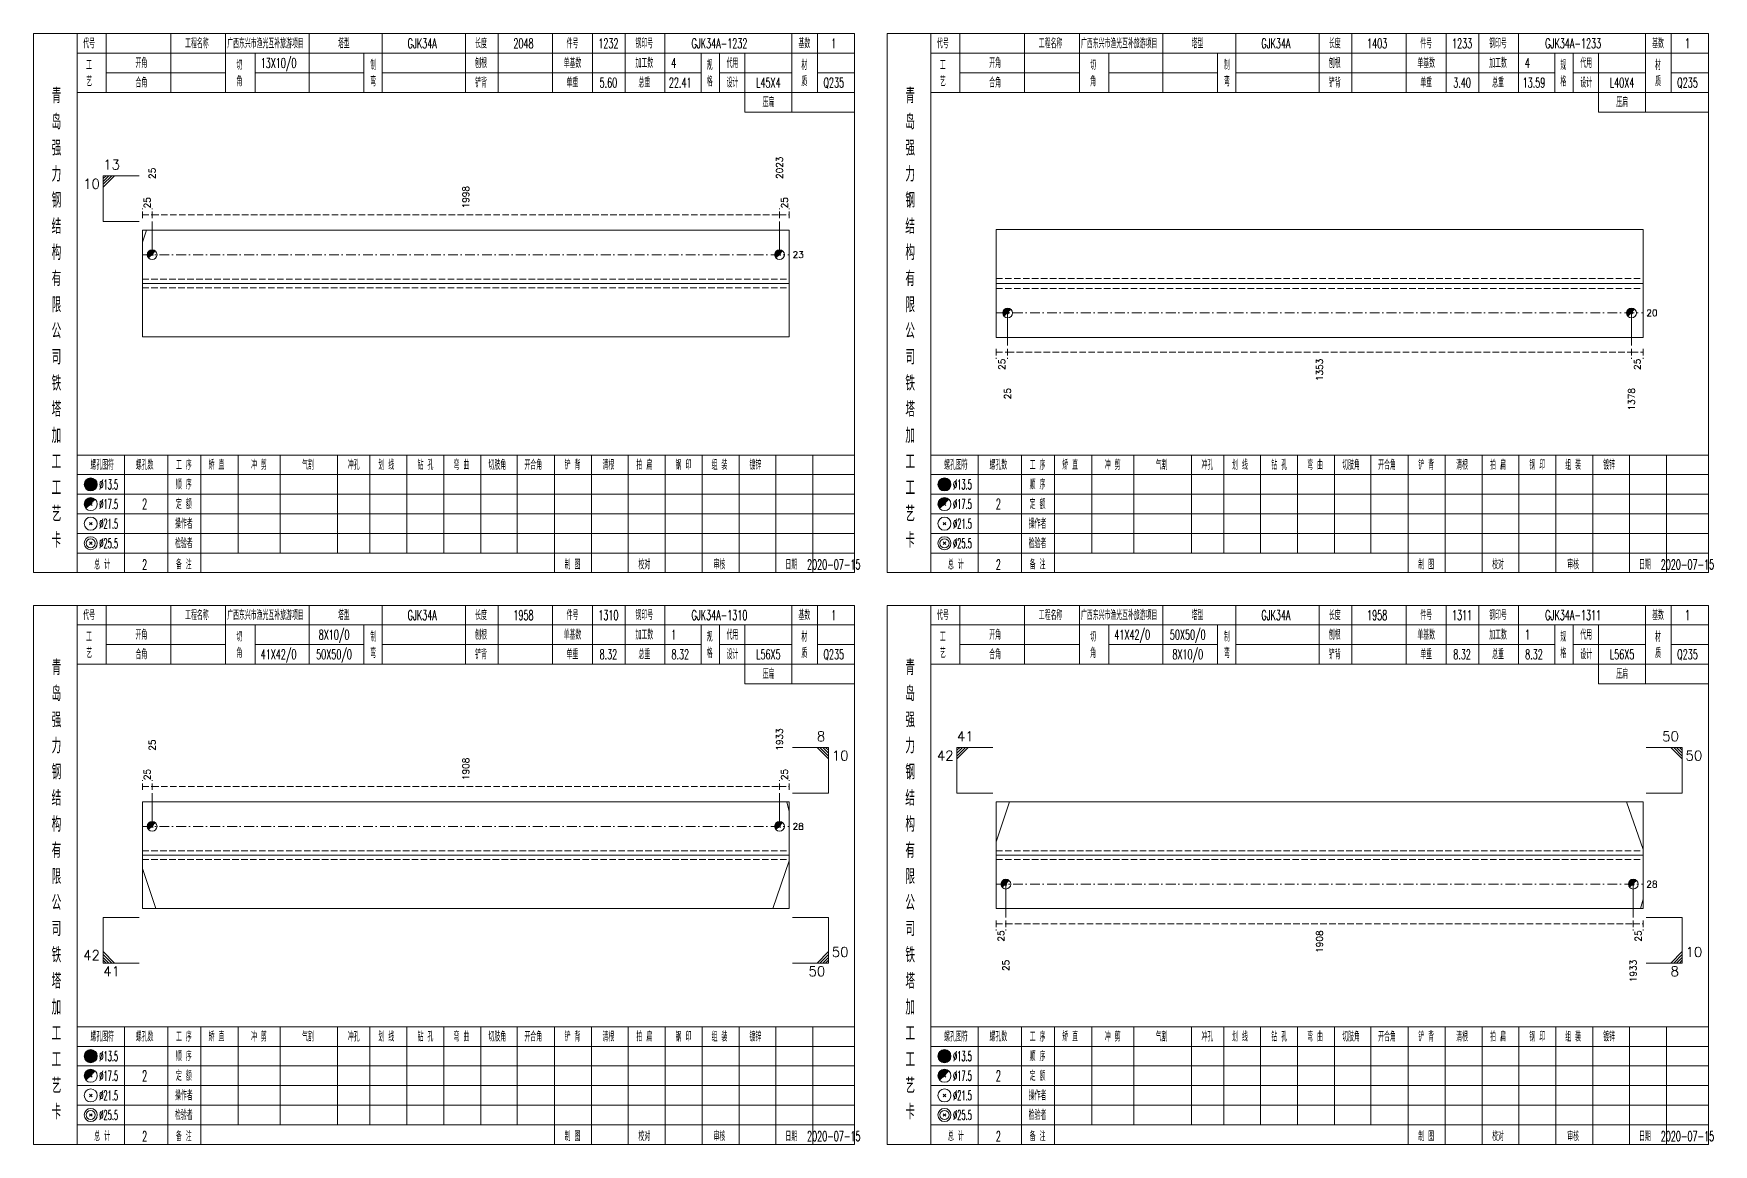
# Model space of a CAD drawing. Extents: x 0 to 2606, y -377 to 6479.
# Drawn here: x 784 to 1299, y 700 to 1040 of the extents above; entities that cross this region are included whole.
import ezdxf
from ezdxf.enums import TextEntityAlignment as Align

# ---------------------------------------------------------------- set-up
doc = ezdxf.new("R2010")
doc.units = 0
doc.header["$MEASUREMENT"] = 0
doc.linetypes.add('一点画线', pattern=[5.2, 3, -1, 0.2, -1])
doc.linetypes.add('虚线', pattern=[2.75, 2, -0.75])
doc.layers.get('0').update_dxf_attribs({"linetype": 'CONTINUOUS', "lineweight": 25})
doc.layers.add('1', color=7, linetype='CONTINUOUS', lineweight=25)
doc.layers.add('4', color=7, linetype='CONTINUOUS', lineweight=25)
doc.styles.get("Standard").update_dxf_attribs({"font": 'simplex.shx', "width": 0.7, "height": 3, "bigfont": 'gbhzfs.shx'})

msp = doc.modelspace()

# ---------------------------------------------------------------- linework, layer by layer
at = {"color": 7, "linetype": 'Continuous', "lineweight": 13}
for p, q in [((805.5, 996.5), (816.5, 996.5)), ((805.5, 982.5), (805.5, 996.5)), ((806.38, 996.5), (805.5, 995.62)), ((807.25, 996.5), (805.5, 994.75)), ((808.12, 996.5), (805.5, 993.88)), ((809, 996.5), (805.5, 993)), ((805.5, 982.5), (816.5, 982.5)), ((820.5, 972.33), (820.5, 982.5)), ((1012.6, 972.33), (1012.6, 982.5)), ((817.5, 976.2), (818.76, 979.83)), ((1082.43, 954.5), (1082.43, 944.5)), ((1273.47, 954.5), (1273.47, 944.5)), ((1027.6, 821.5), (1016.6, 821.5)), ((1024.1, 821.5), (1027.6, 818)), ((1024.97, 821.5), (1027.6, 818.88)), ((1025.85, 821.5), (1027.6, 819.75)), ((1026.72, 821.5), (1027.6, 820.62)), ((1027.6, 807.5), (1027.6, 821.5)), ((1066.9, 821.5), (1077.9, 821.5)), ((1066.9, 807.5), (1066.9, 821.5)), ((1067.78, 821.5), (1066.9, 820.62)), ((1068.65, 821.5), (1066.9, 819.75)), ((1069.53, 821.5), (1066.9, 818.88)), ((1070.4, 821.5), (1066.9, 818)), ((1289, 821.5), (1278, 821.5)), ((1285.5, 821.5), (1289, 818)), ((1286.38, 821.5), (1289, 818.88)), ((1287.25, 821.5), (1289, 819.75)), ((1288.12, 821.5), (1289, 820.62)), ((1289, 807.5), (1289, 821.5)), ((820.5, 797.34), (820.5, 807.5)), ((1012.6, 797.34), (1012.6, 807.5)), ((1015.6, 801.92), (1014.79, 804.84)), ((1027.6, 807.5), (1016.6, 807.5)), ((1066.9, 807.5), (1077.9, 807.5)), ((1078.9, 792.58), (1083.05, 804.84)), ((1277, 790.25), (1271.94, 804.84)), ((1289, 807.5), (1278, 807.5)), ((817.5, 784.42), (821.65, 772.16)), ((1015.6, 786.75), (1010.54, 772.16)), ((1081.9, 779.66), (1081.9, 769.5)), ((1274, 779.66), (1274, 769.5)), ((1277, 775.08), (1276.19, 772.16)), ((805.5, 769.5), (816.5, 769.5)), ((805.5, 769.5), (805.5, 755.5)), ((1027.6, 769.5), (1016.6, 769.5)), ((1027.6, 769.5), (1027.6, 755.5)), ((1289, 769.5), (1278, 769.5)), ((1289, 769.5), (1289, 755.5)), ((809, 755.5), (805.5, 759)), ((808.12, 755.5), (805.5, 758.12)), ((807.25, 755.5), (805.5, 757.25)), ((806.38, 755.5), (805.5, 756.38)), ((1024.1, 755.5), (1027.6, 759)), ((1024.97, 755.5), (1027.6, 758.12)), ((1025.85, 755.5), (1027.6, 757.25)), ((1026.72, 755.5), (1027.6, 756.38)), ((1285.5, 755.5), (1289, 759)), ((1286.38, 755.5), (1289, 758.12)), ((1287.25, 755.5), (1289, 757.25)), ((1288.12, 755.5), (1289, 756.38)), ((805.5, 755.5), (816.5, 755.5)), ((1027.6, 755.5), (1016.6, 755.5)), ((1289, 755.5), (1278, 755.5))]:
    msp.add_line(p, q, dxfattribs=at)
at = {"color": 8, "linetype": '虚线', "lineweight": 9}
for p, q in [((817.5, 983.5), (817.5, 986.5)), ((817.5, 984.5), (820.5, 984.5)), ((820.5, 983.5), (820.5, 986.5)), ((820.5, 983.5), (820.5, 986.5)), ((820.5, 984.5), (1012.6, 984.5)), ((1012.6, 983.5), (1012.6, 986.5)), ((1012.6, 983.5), (1012.6, 986.5)), ((1012.6, 984.5), (1015.6, 984.5)), ((1015.6, 983.5), (1015.6, 986.5)), ((1078.9, 943.5), (1078.9, 940.5)), ((1078.9, 942.5), (1082.43, 942.5)), ((1082.43, 943.5), (1082.43, 940.5)), ((1082.43, 943.5), (1082.43, 940.5)), ((1082.43, 942.5), (1273.47, 942.5)), ((1273.47, 943.5), (1273.47, 940.5)), ((1273.47, 943.5), (1273.47, 940.5)), ((1273.47, 942.5), (1277, 942.5)), ((1277, 943.5), (1277, 940.5)), ((817.5, 808.5), (817.5, 811.5)), ((817.5, 809.5), (820.5, 809.5)), ((820.5, 808.5), (820.5, 811.5)), ((820.5, 808.5), (820.5, 811.5)), ((820.5, 809.5), (1012.6, 809.5)), ((1012.6, 808.5), (1012.6, 811.5)), ((1012.6, 808.5), (1012.6, 811.5)), ((1012.6, 809.5), (1015.6, 809.5)), ((1015.6, 808.5), (1015.6, 811.5)), ((1078.9, 768.5), (1078.9, 765.5)), ((1078.9, 767.5), (1081.9, 767.5)), ((1081.9, 768.5), (1081.9, 765.5)), ((1081.9, 768.5), (1081.9, 765.5)), ((1081.9, 767.5), (1274, 767.5)), ((1274, 768.5), (1274, 765.5)), ((1274, 768.5), (1274, 765.5)), ((1274, 767.5), (1277, 767.5)), ((1277, 768.5), (1277, 765.5))]:
    msp.add_line(p, q, dxfattribs=at)
at = {"color": 7, "linetype": 'Continuous', "lineweight": 18}
for p, q in [((817.5, 979.83), (817.5, 947.17)), ((817.5, 979.83), (1015.6, 979.83)), ((1015.6, 979.83), (1015.6, 947.17)), ((1078.9, 980), (1078.9, 947)), ((1078.9, 980), (1277, 980)), ((1277, 980), (1277, 947)), ((817.5, 963.5), (1015.6, 963.5)), ((1078.9, 963.5), (1277, 963.5)), ((817.5, 804.84), (817.5, 772.16)), ((817.5, 804.84), (1015.6, 804.84)), ((1015.6, 804.84), (1015.6, 772.16)), ((1078.9, 804.84), (1078.9, 772.16)), ((1078.9, 804.84), (1277, 804.84)), ((1277, 804.84), (1277, 772.16)), ((817.5, 788.5), (1015.6, 788.5)), ((1078.9, 788.5), (1277, 788.5))]:
    msp.add_line(p, q, dxfattribs=at)
at = {"color": 3, "linetype": '一点画线', "lineweight": 13}
for p, q in [((817.5, 972.33), (1015.6, 972.33)), ((1078.9, 954.5), (1277, 954.5)), ((817.5, 797.34), (1015.6, 797.34)), ((1078.9, 779.66), (1277, 779.66))]:
    msp.add_line(p, q, dxfattribs=at)
at = {"color": 7, "linetype": 'Continuous', "lineweight": 0}
for p, q in [((820.2, 972.03), (820.8, 972.63)), ((820.2, 972.63), (820.8, 972.03)), ((1012.3, 972.03), (1012.9, 972.63)), ((1012.3, 972.63), (1012.9, 972.03)), ((820.2, 797.04), (820.8, 797.64)), ((820.2, 797.64), (820.8, 797.04)), ((1012.3, 797.04), (1012.9, 797.64)), ((1012.3, 797.64), (1012.9, 797.04))]:
    msp.add_line(p, q, dxfattribs=at)
at = {"color": 1, "linetype": '虚线', "lineweight": 18}
for p, q in [((817.5, 964.83), (1015.6, 964.83)), ((817.5, 962.17), (1015.6, 962.17)), ((1078.9, 965), (1277, 965)), ((1078.9, 962), (1277, 962)), ((817.5, 789.84), (1015.6, 789.84)), ((817.5, 787.16), (1015.6, 787.16)), ((1078.9, 789.84), (1277, 789.84)), ((1078.9, 787.16), (1277, 787.16))]:
    msp.add_line(p, q, dxfattribs=at)
at = {"color": 7, "linetype": 'Continuous', "lineweight": 13}
for centre in [(820.5, 972.33), (1012.6, 972.33), (820.5, 797.34), (1012.6, 797.34)]:
    msp.add_circle(centre, 1.5, dxfattribs=at)
for centre, radius in [((820.5, 972.33), 1.35), ((820.5, 972.33), 1.2), ((820.5, 972.33), 1.05), ((820.5, 972.33), 0.9), ((820.5, 972.33), 0.75), ((820.5, 972.33), 0.6), ((820.5, 972.33), 0.45), ((820.5, 972.33), 0.3), ((820.5, 972.33), 0.15), ((1012.6, 972.33), 1.35), ((1012.6, 972.33), 1.2), ((1012.6, 972.33), 1.05), ((1012.6, 972.33), 0.9), ((1012.6, 972.33), 0.75), ((1012.6, 972.33), 0.6), ((1012.6, 972.33), 0.45), ((1012.6, 972.33), 0.3), ((1012.6, 972.33), 0.15), ((820.5, 797.34), 1.35), ((820.5, 797.34), 1.2), ((820.5, 797.34), 1.05), ((820.5, 797.34), 0.9), ((820.5, 797.34), 0.75), ((820.5, 797.34), 0.6), ((820.5, 797.34), 0.45), ((820.5, 797.34), 0.3), ((820.5, 797.34), 0.15), ((1012.6, 797.34), 1.35), ((1012.6, 797.34), 1.2), ((1012.6, 797.34), 1.05), ((1012.6, 797.34), 0.9), ((1012.6, 797.34), 0.75), ((1012.6, 797.34), 0.6), ((1012.6, 797.34), 0.45), ((1012.6, 797.34), 0.3), ((1012.6, 797.34), 0.15)]:
    msp.add_arc(centre, radius, 45, 225, dxfattribs=at)
at = {"layer": '1', "color": 7, "linetype": 'Continuous', "lineweight": 0}
for p, q in [((1082.13, 954.2), (1082.73, 954.8)), ((1082.13, 954.8), (1082.73, 954.2)), ((1273.17, 954.2), (1273.77, 954.8)), ((1273.17, 954.8), (1273.77, 954.2)), ((1081.6, 779.36), (1082.2, 779.96)), ((1081.6, 779.96), (1082.2, 779.36)), ((1273.7, 779.36), (1274.3, 779.96)), ((1273.7, 779.96), (1274.3, 779.36))]:
    msp.add_line(p, q, dxfattribs=at)
at = {"layer": '1', "color": 7, "linetype": 'Continuous', "lineweight": 18}
for p, q in [((817.5, 947.17), (1015.6, 947.17)), ((1078.9, 947), (1277, 947)), ((817.5, 772.16), (1015.6, 772.16)), ((1078.9, 772.16), (1277, 772.16))]:
    msp.add_line(p, q, dxfattribs=at)
at = {"layer": '1', "color": 7, "linetype": 'Continuous', "lineweight": 13}
for centre in [(1082.43, 954.5), (1273.47, 954.5), (1081.9, 779.66), (1274, 779.66)]:
    msp.add_circle(centre, 1.5, dxfattribs=at)
for centre, radius in [((1082.43, 954.5), 1.35), ((1082.43, 954.5), 1.2), ((1082.43, 954.5), 1.05), ((1082.43, 954.5), 0.9), ((1082.43, 954.5), 0.75), ((1082.43, 954.5), 0.6), ((1082.43, 954.5), 0.45), ((1082.43, 954.5), 0.3), ((1082.43, 954.5), 0.15), ((1273.47, 954.5), 1.35), ((1273.47, 954.5), 1.2), ((1273.47, 954.5), 1.05), ((1273.47, 954.5), 0.9), ((1273.47, 954.5), 0.75), ((1273.47, 954.5), 0.6), ((1273.47, 954.5), 0.45), ((1273.47, 954.5), 0.3), ((1273.47, 954.5), 0.15), ((1081.9, 779.66), 1.35), ((1081.9, 779.66), 1.2), ((1081.9, 779.66), 1.05), ((1081.9, 779.66), 0.9), ((1081.9, 779.66), 0.75), ((1081.9, 779.66), 0.6), ((1081.9, 779.66), 0.45), ((1081.9, 779.66), 0.3), ((1081.9, 779.66), 0.15), ((1274, 779.66), 1.35), ((1274, 779.66), 1.2), ((1274, 779.66), 1.05), ((1274, 779.66), 0.9), ((1274, 779.66), 0.75), ((1274, 779.66), 0.6), ((1274, 779.66), 0.45), ((1274, 779.66), 0.3), ((1274, 779.66), 0.15)]:
    msp.add_arc(centre, radius, 45, 225, dxfattribs=at)
at = {"layer": '4', "color": 1, "linetype": 'Continuous', "lineweight": 18}
for p, q in [((797.5, 875), (797.5, 1040)), ((806.4, 1022), (806.4, 1040)), ((826.2, 1022), (826.2, 1040)), ((843, 1022), (843, 1040)), ((868.6, 1022), (868.6, 1040)), ((890.9, 1022), (890.9, 1040)), ((916.4, 1022), (916.4, 1040)), ((926.4, 1022), (926.4, 1040)), ((943.1, 1022), (943.1, 1040)), ((955.3, 1022), (955.3, 1040)), ((965.3, 1022), (965.3, 1040)), ((977.5, 1022), (977.5, 1040)), ((1016.4, 1016), (1016.4, 1040)), ((1024.2, 1022), (1024.2, 1040)), ((1058.9, 875), (1058.9, 1040)), ((1067.8, 1022), (1067.8, 1040)), ((1087.6, 1022), (1087.6, 1040)), ((1104.4, 1022), (1104.4, 1040)), ((1130, 1022), (1130, 1040)), ((1152.3, 1022), (1152.3, 1040)), ((1177.8, 1022), (1177.8, 1040)), ((1187.8, 1022), (1187.8, 1040)), ((1204.5, 1022), (1204.5, 1040)), ((1216.7, 1022), (1216.7, 1040)), ((1226.7, 1022), (1226.7, 1040)), ((1238.9, 1022), (1238.9, 1040)), ((1277.8, 1016), (1277.8, 1040)), ((1285.6, 1022), (1285.6, 1040)), ((797.5, 1034), (1035.6, 1034)), ((852, 1022), (852, 1034)), ((885.3, 1022), (885.3, 1034)), ((988.6, 1022), (988.6, 1034)), ((994.2, 1022), (994.2, 1034)), ((1002, 1016), (1002, 1034)), ((1058.9, 1034), (1297, 1034)), ((1113.4, 1022), (1113.4, 1034)), ((1146.7, 1022), (1146.7, 1034)), ((1250, 1022), (1250, 1034)), ((1255.6, 1022), (1255.6, 1034)), ((1263.4, 1016), (1263.4, 1034)), ((806.4, 1028), (843, 1028)), ((852, 1028), (885.3, 1028)), ((890.9, 1028), (988.6, 1028)), ((994.2, 1028), (1016.4, 1028)), ((1024.2, 1028), (1035.6, 1028)), ((1067.8, 1028), (1104.4, 1028)), ((1113.4, 1028), (1146.7, 1028)), ((1152.3, 1028), (1250, 1028)), ((1255.6, 1028), (1277.8, 1028)), ((1285.6, 1028), (1297, 1028)), ((797.5, 1022), (1035.6, 1022)), ((1058.9, 1022), (1297, 1022)), ((1002, 1016), (1035.6, 1016)), ((1263.4, 1016), (1297, 1016)), ((797.5, 911), (1035.6, 911)), ((812, 875), (812, 911)), ((825.3, 875), (825.3, 911)), ((835.4, 875), (835.4, 911)), ((846.8, 881), (846.8, 911)), ((859.7, 881), (859.7, 911)), ((877.3, 881), (877.3, 911)), ((887.2, 881), (887.2, 911)), ((898.5, 881), (898.5, 911)), ((909.8, 881), (909.8, 911)), ((921.1, 881), (921.1, 911)), ((932.3, 881), (932.3, 911)), ((943.7, 881), (943.7, 911)), ((955, 881), (955, 911)), ((966.3, 881), (966.3, 911)), ((977.6, 881), (977.6, 911)), ((988.9, 881), (988.9, 911)), ((1000.2, 881), (1000.2, 911)), ((1011.5, 881), (1011.5, 911)), ((1022.8, 881), (1022.8, 911)), ((1058.9, 911), (1297, 911)), ((1073.4, 875), (1073.4, 911)), ((1086.7, 875), (1086.7, 911)), ((1096.8, 875), (1096.8, 911)), ((1108.2, 881), (1108.2, 911)), ((1121.1, 881), (1121.1, 911)), ((1138.7, 881), (1138.7, 911)), ((1148.6, 881), (1148.6, 911)), ((1159.9, 881), (1159.9, 911)), ((1171.2, 881), (1171.2, 911)), ((1182.5, 881), (1182.5, 911)), ((1193.7, 881), (1193.7, 911)), ((1205.1, 881), (1205.1, 911)), ((1216.4, 881), (1216.4, 911)), ((1227.7, 881), (1227.7, 911)), ((1239, 881), (1239, 911)), ((1250.3, 881), (1250.3, 911)), ((1261.6, 881), (1261.6, 911)), ((1272.9, 881), (1272.9, 911)), ((1284.2, 881), (1284.2, 911)), ((797.5, 905), (1035.6, 905)), ((1058.9, 905), (1297, 905)), ((797.5, 899), (1035.6, 899)), ((1058.9, 899), (1297, 899)), ((797.5, 893), (1035.6, 893)), ((1058.9, 893), (1297, 893)), ((797.5, 887), (1035.6, 887)), ((1058.9, 887), (1297, 887)), ((797.5, 881), (1035.6, 881)), ((943.7, 875), (943.7, 881)), ((955, 875), (955, 881)), ((966.3, 875), (966.3, 881)), ((977.6, 875), (977.6, 881)), ((988.9, 875), (988.9, 881)), ((1000.2, 875), (1000.2, 881)), ((1011.5, 875), (1011.5, 881)), ((1022.8, 875), (1022.8, 881)), ((1058.9, 881), (1297, 881)), ((1205.1, 875), (1205.1, 881)), ((1216.4, 875), (1216.4, 881)), ((1227.7, 875), (1227.7, 881)), ((1239, 875), (1239, 881)), ((1250.3, 875), (1250.3, 881)), ((1261.6, 875), (1261.6, 881)), ((1272.9, 875), (1272.9, 881)), ((1284.2, 875), (1284.2, 881)), ((797.5, 700), (797.5, 865)), ((806.4, 847), (806.4, 865)), ((826.2, 847), (826.2, 865)), ((843, 847), (843, 865)), ((868.6, 847), (868.6, 865)), ((890.9, 847), (890.9, 865)), ((916.4, 847), (916.4, 865)), ((926.4, 847), (926.4, 865)), ((943.1, 847), (943.1, 865)), ((955.3, 847), (955.3, 865)), ((965.3, 847), (965.3, 865)), ((977.5, 847), (977.5, 865)), ((1016.4, 841), (1016.4, 865)), ((1024.2, 847), (1024.2, 865)), ((1058.9, 700), (1058.9, 865)), ((1067.8, 847), (1067.8, 865)), ((1087.6, 847), (1087.6, 865)), ((1104.4, 847), (1104.4, 865)), ((1130, 847), (1130, 865)), ((1152.3, 847), (1152.3, 865)), ((1177.8, 847), (1177.8, 865)), ((1187.8, 847), (1187.8, 865)), ((1204.5, 847), (1204.5, 865)), ((1216.7, 847), (1216.7, 865)), ((1226.7, 847), (1226.7, 865)), ((1238.9, 847), (1238.9, 865)), ((1277.8, 841), (1277.8, 865)), ((1285.6, 847), (1285.6, 865)), ((797.5, 859), (1035.6, 859)), ((852, 847), (852, 859)), ((885.3, 847), (885.3, 859)), ((988.6, 847), (988.6, 859)), ((994.2, 847), (994.2, 859)), ((1002, 841), (1002, 859)), ((1058.9, 859), (1297, 859)), ((1113.4, 847), (1113.4, 859)), ((1146.7, 847), (1146.7, 859)), ((1250, 847), (1250, 859)), ((1255.6, 847), (1255.6, 859)), ((1263.4, 841), (1263.4, 859)), ((806.4, 853), (843, 853)), ((852, 853), (885.3, 853)), ((890.9, 853), (988.6, 853)), ((994.2, 853), (1016.4, 853)), ((1024.2, 853), (1035.6, 853)), ((1067.8, 853), (1104.4, 853)), ((1113.4, 853), (1146.7, 853)), ((1152.3, 853), (1250, 853)), ((1255.6, 853), (1277.8, 853)), ((1285.6, 853), (1297, 853)), ((797.5, 847), (1035.6, 847)), ((1058.9, 847), (1297, 847)), ((1002, 841), (1035.6, 841)), ((1263.4, 841), (1297, 841)), ((797.5, 736), (1035.6, 736)), ((812, 700), (812, 736)), ((825.3, 700), (825.3, 736)), ((835.4, 700), (835.4, 736)), ((846.8, 706), (846.8, 736)), ((859.7, 706), (859.7, 736)), ((877.3, 706), (877.3, 736)), ((887.2, 706), (887.2, 736)), ((898.5, 706), (898.5, 736)), ((909.8, 706), (909.8, 736)), ((921.1, 706), (921.1, 736)), ((932.3, 706), (932.3, 736)), ((943.7, 706), (943.7, 736)), ((955, 706), (955, 736)), ((966.3, 706), (966.3, 736)), ((977.6, 706), (977.6, 736)), ((988.9, 706), (988.9, 736)), ((1000.2, 706), (1000.2, 736)), ((1011.5, 706), (1011.5, 736)), ((1022.8, 706), (1022.8, 736)), ((1058.9, 736), (1297, 736)), ((1073.4, 700), (1073.4, 736)), ((1086.7, 700), (1086.7, 736)), ((1096.8, 700), (1096.8, 736)), ((1108.2, 706), (1108.2, 736)), ((1121.1, 706), (1121.1, 736)), ((1138.7, 706), (1138.7, 736)), ((1148.6, 706), (1148.6, 736)), ((1159.9, 706), (1159.9, 736)), ((1171.2, 706), (1171.2, 736)), ((1182.5, 706), (1182.5, 736)), ((1193.7, 706), (1193.7, 736)), ((1205.1, 706), (1205.1, 736)), ((1216.4, 706), (1216.4, 736)), ((1227.7, 706), (1227.7, 736)), ((1239, 706), (1239, 736)), ((1250.3, 706), (1250.3, 736)), ((1261.6, 706), (1261.6, 736)), ((1272.9, 706), (1272.9, 736)), ((1284.2, 706), (1284.2, 736)), ((797.5, 730), (1035.6, 730)), ((1058.9, 730), (1297, 730)), ((797.5, 724), (1035.6, 724)), ((1058.9, 724), (1297, 724)), ((797.5, 718), (1035.6, 718)), ((1058.9, 718), (1297, 718)), ((797.5, 712), (1035.6, 712)), ((1058.9, 712), (1297, 712)), ((797.5, 706), (1035.6, 706)), ((943.7, 700), (943.7, 706)), ((955, 700), (955, 706)), ((966.3, 700), (966.3, 706)), ((977.6, 700), (977.6, 706)), ((988.9, 700), (988.9, 706)), ((1000.2, 700), (1000.2, 706)), ((1011.5, 700), (1011.5, 706)), ((1022.8, 700), (1022.8, 706)), ((1058.9, 706), (1297, 706)), ((1205.1, 700), (1205.1, 706)), ((1216.4, 700), (1216.4, 706)), ((1227.7, 700), (1227.7, 706)), ((1239, 700), (1239, 706)), ((1250.3, 700), (1250.3, 706)), ((1261.6, 700), (1261.6, 706)), ((1272.9, 700), (1272.9, 706)), ((1284.2, 700), (1284.2, 706))]:
    msp.add_line(p, q, dxfattribs=at)
at = {"layer": '4', "color": 7, "linetype": 'Continuous', "lineweight": 13}
for p, q in [((801.5, 901.8), (801.9, 902.2)), ((801.9, 901.8), (801.5, 902.2)), ((1062.9, 901.8), (1063.3, 902.2)), ((1063.3, 901.8), (1062.9, 902.2)), ((801.3, 889.6), (802.1, 890.4)), ((802.1, 889.6), (801.3, 890.4)), ((1062.7, 889.6), (1063.5, 890.4)), ((1063.5, 889.6), (1062.7, 890.4)), ((801.3, 883.6), (802.1, 884.4)), ((802.1, 883.6), (801.3, 884.4)), ((1062.7, 883.6), (1063.5, 884.4)), ((1063.5, 883.6), (1062.7, 884.4)), ((801.5, 726.8), (801.9, 727.2)), ((801.9, 726.8), (801.5, 727.2)), ((1062.9, 726.8), (1063.3, 727.2)), ((1063.3, 726.8), (1062.9, 727.2)), ((801.3, 714.6), (802.1, 715.4)), ((802.1, 714.6), (801.3, 715.4)), ((1062.7, 714.6), (1063.5, 715.4)), ((1063.5, 714.6), (1062.7, 715.4)), ((801.3, 708.6), (802.1, 709.4)), ((802.1, 708.6), (801.3, 709.4)), ((1062.7, 708.6), (1063.5, 709.4)), ((1063.5, 708.6), (1062.7, 709.4))]:
    msp.add_line(p, q, dxfattribs=at)
at = {"layer": '4', "color": 7, "linetype": 'Continuous', "lineweight": 0}
for p, q in [((801.3, 895.6), (802.1, 896.4)), ((801.3, 896.4), (802.1, 895.6)), ((1062.7, 895.6), (1063.5, 896.4)), ((1062.7, 896.4), (1063.5, 895.6)), ((801.3, 720.6), (802.1, 721.4)), ((801.3, 721.4), (802.1, 720.6)), ((1062.7, 720.6), (1063.5, 721.4)), ((1062.7, 721.4), (1063.5, 720.6))]:
    msp.add_line(p, q, dxfattribs=at)
at = {"layer": '4', "color": 1, "linetype": 'Continuous', "lineweight": 18}
for points in [[(784.2, 1040), (784.2, 875), (1035.6, 875), (1035.6, 1040)], [(1045.6, 1040), (1045.6, 875), (1297, 875), (1297, 1040)], [(784.2, 865), (784.2, 700), (1035.6, 700), (1035.6, 865)], [(1045.6, 865), (1045.6, 700), (1297, 700), (1297, 865)]]:
    msp.add_lwpolyline(points, close=True, dxfattribs=at)
at = {"layer": '4', "color": 7, "linetype": 'Continuous', "lineweight": 13}
for centre, radius in [((801.7, 902), 2), ((801.7, 902), 1.8), ((801.7, 902), 1.6), ((801.7, 902), 1.4), ((801.7, 902), 1.2), ((801.7, 902), 1), ((801.7, 902), 0.8), ((801.7, 902), 0.6), ((801.7, 902), 0.4), ((801.7, 902), 0.2), ((1063.1, 902), 2), ((1063.1, 902), 1.8), ((1063.1, 902), 1.6), ((1063.1, 902), 1.4), ((1063.1, 902), 1.2), ((1063.1, 902), 1), ((1063.1, 902), 0.8), ((1063.1, 902), 0.6), ((1063.1, 902), 0.4), ((1063.1, 902), 0.2), ((801.7, 896), 2), ((1063.1, 896), 2), ((801.7, 890), 2), ((1063.1, 890), 2), ((801.7, 884), 2), ((801.7, 884), 1.4), ((1063.1, 884), 2), ((1063.1, 884), 1.4), ((801.7, 727), 2), ((801.7, 727), 1.8), ((801.7, 727), 1.6), ((801.7, 727), 1.4), ((801.7, 727), 1.2), ((801.7, 727), 1), ((801.7, 727), 0.8), ((801.7, 727), 0.6), ((801.7, 727), 0.4), ((801.7, 727), 0.2), ((1063.1, 727), 2), ((1063.1, 727), 1.8), ((1063.1, 727), 1.6), ((1063.1, 727), 1.4), ((1063.1, 727), 1.2), ((1063.1, 727), 1), ((1063.1, 727), 0.8), ((1063.1, 727), 0.6), ((1063.1, 727), 0.4), ((1063.1, 727), 0.2), ((801.7, 721), 2), ((1063.1, 721), 2), ((801.7, 715), 2), ((1063.1, 715), 2), ((801.7, 709), 2), ((801.7, 709), 1.4), ((1063.1, 709), 2), ((1063.1, 709), 1.4)]:
    msp.add_circle(centre, radius, dxfattribs=at)
for centre, radius in [((801.7, 896), 1.8), ((801.7, 896), 1.6), ((801.7, 896), 1.4), ((801.7, 896), 1.2), ((801.7, 896), 1), ((801.7, 896), 0.8), ((801.7, 896), 0.6), ((801.7, 896), 0.4), ((801.7, 896), 0.2), ((1063.1, 896), 1.8), ((1063.1, 896), 1.6), ((1063.1, 896), 1.4), ((1063.1, 896), 1.2), ((1063.1, 896), 1), ((1063.1, 896), 0.8), ((1063.1, 896), 0.6), ((1063.1, 896), 0.4), ((1063.1, 896), 0.2), ((801.7, 721), 1.8), ((801.7, 721), 1.6), ((801.7, 721), 1.4), ((801.7, 721), 1.2), ((801.7, 721), 1), ((801.7, 721), 0.8), ((801.7, 721), 0.6), ((801.7, 721), 0.4), ((801.7, 721), 0.2), ((1063.1, 721), 1.8), ((1063.1, 721), 1.6), ((1063.1, 721), 1.4), ((1063.1, 721), 1.2), ((1063.1, 721), 1), ((1063.1, 721), 0.8), ((1063.1, 721), 0.6), ((1063.1, 721), 0.4), ((1063.1, 721), 0.2)]:
    msp.add_arc(centre, radius, 45, 225, dxfattribs=at)

# ---------------------------------------------------------------- texts
at = {"color": 7, "linetype": 'Continuous', "lineweight": 13}
for s, p in [('13', (805.5, 997.5)), ('41', (1066.9, 822.5)), ('50', (1028.6, 756.5)), ('10', (1290, 756.5))]:
    msp.add_text(s, height=3, dxfattribs=at).set_placement(p, align=Align.BOTTOM_LEFT)
for s, p in [('25', (820.5, 995.5)), ('2023', (1012.6, 995.5)), ('25', (820.5, 820.5)), ('1933', (1012.6, 820.5))]:
    msp.add_text(s, height=2, rotation=90, dxfattribs=at).set_placement(p, align=Align.MIDDLE_LEFT)
for s, p in [('10', (804.5, 995.5)), ('42', (1065.9, 820.5)), ('50', (1026.6, 754.5)), ('8', (1288, 754.5))]:
    msp.add_text(s, height=3, dxfattribs=at).set_placement(p, align=Align.TOP_RIGHT)
at = {"color": 8, "linetype": 'Continuous', "lineweight": 9}
for s, p in [('1998', (916.55, 986.5)), ('25', (819, 986.5)), ('25', (1014.1, 986.5)), ('1908', (916.55, 811.5)), ('25', (819, 811.5)), ('25', (1014.1, 811.5))]:
    msp.add_text(s, height=2, rotation=90, dxfattribs=at).set_placement(p, align=Align.MIDDLE_LEFT)
at = {"color": 7, "linetype": 'Continuous', "lineweight": 13}
for s, p in [('23', (1016.6, 972.33)), ('20', (1278, 954.5)), ('28', (1016.6, 797.34)), ('28', (1278, 779.66))]:
    msp.add_text(s, height=2, dxfattribs=at).set_placement(p, align=Align.MIDDLE_LEFT)
at = {"color": 8, "linetype": 'Continuous', "lineweight": 9}
for s, p in [('25', (1080.66, 940.5)), ('1353', (1177.95, 940.5)), ('25', (1275.24, 940.5)), ('25', (1080.4, 765.5)), ('1908', (1177.95, 765.5)), ('25', (1275.5, 765.5))]:
    msp.add_text(s, height=2, rotation=90, dxfattribs=at).set_placement(p, align=Align.MIDDLE_RIGHT)
at = {"color": 7, "linetype": 'Continuous', "lineweight": 13}
for s, p in [('8', (1026.6, 822.5)), ('50', (1288, 822.5)), ('42', (804.5, 755.5))]:
    msp.add_text(s, height=3, dxfattribs=at).set_placement(p, align=Align.BOTTOM_RIGHT)
for s, p in [('10', (1028.6, 820.5)), ('50', (1290, 820.5)), ('41', (805.5, 754.5))]:
    msp.add_text(s, height=3, dxfattribs=at).set_placement(p, align=Align.TOP_LEFT)
at = {"layer": '1', "color": 7, "linetype": 'Continuous', "lineweight": 13}
for s, p in [('25', (1082.43, 931.5)), ('1378', (1273.47, 931.5)), ('25', (1081.9, 756.5)), ('1933', (1274, 756.5))]:
    msp.add_text(s, height=2, rotation=90, dxfattribs=at).set_placement(p, align=Align.MIDDLE_RIGHT)
at = {"layer": '4', "color": 1, "linetype": 'Continuous', "lineweight": 13}
for s, height, width, p in [('代号', 3, 0.6, (801.2, 1037)), ('工程名称', 3, 0.6, (834.2, 1037)), ('广西东兴市渔光互补旅游项目', 3, 0.6, (855.2, 1037)), ('塔型', 3, 0.6, (879.2, 1037)), ('GJK34A', 3, 0.6, (903.2, 1037)), ('长度', 3, 0.6, (921.2, 1037)), ('2048', 3, 0.6, (934.2, 1037)), ('件号', 3, 0.6, (949.2, 1037)), ('1232', 3, 0.6, (960.2, 1037)), ('钢印号', 3, 0.6, (971.2, 1037)), ('GJK34A-1232', 3, 0.6, (994.2, 1037)), ('基数', 3, 0.6, (1020.2, 1037)), ('1', 3, 0.6, (1029.2, 1037)), ('代号', 3, 0.6, (1062.6, 1037)), ('工程名称', 3, 0.6, (1095.6, 1037)), ('广西东兴市渔光互补旅游项目', 3, 0.6, (1116.6, 1037)), ('塔型', 3, 0.6, (1140.6, 1037)), ('GJK34A', 3, 0.6, (1164.6, 1037)), ('长度', 3, 0.6, (1182.6, 1037)), ('1403', 3, 0.6, (1195.6, 1037)), ('件号', 3, 0.6, (1210.6, 1037)), ('1233', 3, 0.6, (1221.6, 1037)), ('钢印号', 3, 0.6, (1232.6, 1037)), ('GJK34A-1233', 3, 0.6, (1255.6, 1037)), ('基数', 3, 0.6, (1281.6, 1037)), ('1', 3, 0.6, (1290.6, 1037)), ('工', 3, 0.6, (801.2, 1030.4)), ('开角', 3, 0.6, (817.2, 1031)), ('切', 3, 0.6, (847.2, 1030.4)), ('13X10/0', 3, 0.6, (859.2, 1031)), ('制', 3, 0.6, (888.2, 1030.4)), ('刨根', 3, 0.6, (921.2, 1031)), ('单基数', 3, 0.6, (949.2, 1031)), ('加工数', 3, 0.6, (971.2, 1031)), ('4', 3, 0.6, (980.2, 1031)), ('规', 3, 0.6, (991.2, 1030.4)), ('代用', 3, 0.6, (998.2, 1031)), ('材', 3, 0.6, (1020.2, 1030.4)), ('工', 3, 0.6, (1062.6, 1030.4)), ('开角', 3, 0.6, (1078.6, 1031)), ('切', 3, 0.6, (1108.6, 1030.4)), ('制', 3, 0.6, (1149.6, 1030.4)), ('刨根', 3, 0.6, (1182.6, 1031)), ('单基数', 3, 0.6, (1210.6, 1031)), ('加工数', 3, 0.6, (1232.6, 1031)), ('4', 3, 0.6, (1241.6, 1031)), ('规', 3, 0.6, (1252.6, 1030.4)), ('代用', 3, 0.6, (1259.6, 1031)), ('材', 3, 0.6, (1281.6, 1030.4)), ('青', 4.6, 0.8, (791.2, 1021)), ('艺', 3, 0.6, (801.2, 1025.4)), ('合角', 3, 0.6, (817.2, 1025)), ('角', 3, 0.6, (847.2, 1025.4)), ('弯', 3, 0.6, (888.2, 1025.4)), ('铲背', 3, 0.6, (921.2, 1025)), ('单重', 3, 0.6, (949.2, 1025)), ('5.60', 3, 0.6, (960.2, 1025)), ('总重', 3, 0.6, (971.2, 1025)), ('22.41', 3, 0.6, (982.2, 1025)), ('格', 3, 0.6, (991.2, 1025.4)), ('设计', 3, 0.6, (998.2, 1025)), ('L45X4', 3, 0.6, (1009.2, 1025)), ('质', 3, 0.6, (1020.2, 1025.4)), ('Q235', 3, 0.6, (1029.2, 1025)), ('青', 4.6, 0.8, (1052.6, 1021)), ('艺', 3, 0.6, (1062.6, 1025.4)), ('合角', 3, 0.6, (1078.6, 1025)), ('角', 3, 0.6, (1108.6, 1025.4)), ('弯', 3, 0.6, (1149.6, 1025.4)), ('铲背', 3, 0.6, (1182.6, 1025)), ('单重', 3, 0.6, (1210.6, 1025)), ('3.40', 3, 0.6, (1221.6, 1025)), ('总重', 3, 0.6, (1232.6, 1025)), ('13.59', 3, 0.6, (1243.6, 1025)), ('格', 3, 0.6, (1252.6, 1025.4)), ('设计', 3, 0.6, (1259.6, 1025)), ('L40X4', 3, 0.6, (1270.6, 1025)), ('质', 3, 0.6, (1281.6, 1025.4)), ('Q235', 3, 0.6, (1290.6, 1025)), ('压扁', 3, 0.6, (1009.2, 1019)), ('压扁', 3, 0.6, (1270.6, 1019)), ('岛', 4.6, 0.8, (791.2, 1013)), ('岛', 4.6, 0.8, (1052.6, 1013)), ('强', 4.6, 0.8, (791.2, 1005)), ('强', 4.6, 0.8, (1052.6, 1005)), ('力', 4.6, 0.8, (791.2, 997)), ('力', 4.6, 0.8, (1052.6, 997)), ('钢', 4.6, 0.8, (791.2, 989)), ('钢', 4.6, 0.8, (1052.6, 989)), ('结', 4.6, 0.8, (791.2, 981)), ('结', 4.6, 0.8, (1052.6, 981)), ('构', 4.6, 0.8, (791.2, 973)), ('构', 4.6, 0.8, (1052.6, 973)), ('有', 4.6, 0.8, (791.2, 965)), ('有', 4.6, 0.8, (1052.6, 965)), ('限', 4.6, 0.8, (791.2, 957)), ('限', 4.6, 0.8, (1052.6, 957)), ('公', 4.6, 0.8, (791.2, 949)), ('公', 4.6, 0.8, (1052.6, 949)), ('司', 4.6, 0.8, (791.2, 941)), ('司', 4.6, 0.8, (1052.6, 941)), ('铁', 4.6, 0.8, (791.2, 933)), ('铁', 4.6, 0.8, (1052.6, 933)), ('塔', 4.6, 0.8, (791.2, 925)), ('塔', 4.6, 0.8, (1052.6, 925)), ('加', 4.6, 0.8, (791.2, 917)), ('加', 4.6, 0.8, (1052.6, 917)), ('工', 4.6, 0.8, (791.2, 909)), ('工', 4.6, 0.8, (1052.6, 909)), ('螺孔图符', 3, 0.6, (805.2, 908)), ('螺孔数', 3, 0.6, (818.2, 908)), ('工 序', 3, 0.6, (830.2, 908)), ('矫 直', 3, 0.6, (840.2, 908)), ('冲 剪', 3, 0.6, (853.2, 908)), ('气割', 3, 0.6, (868.2, 908)), ('冲孔', 3, 0.6, (882.2, 908)), ('划 线', 3, 0.6, (892.2, 908)), ('钻 孔', 3, 0.6, (904.2, 908)), ('弯 曲', 3, 0.6, (915.2, 908)), ('切肢角', 3, 0.6, (926.2, 908)), ('开合角', 3, 0.6, (937.2, 908)), ('铲 背', 3, 0.6, (949.2, 908)), ('清根', 3, 0.6, (960.2, 908)), ('拍 扁', 3, 0.6, (971.2, 908)), ('钢 印', 3, 0.6, (983.2, 908)), ('组 装', 3, 0.6, (994.2, 908)), ('镀锌', 3, 0.6, (1005.2, 908)), ('螺孔图符', 3, 0.6, (1066.6, 908)), ('螺孔数', 3, 0.6, (1079.6, 908)), ('工 序', 3, 0.6, (1091.6, 908)), ('矫 直', 3, 0.6, (1101.6, 908)), ('冲 剪', 3, 0.6, (1114.6, 908)), ('气割', 3, 0.6, (1129.6, 908)), ('冲孔', 3, 0.6, (1143.6, 908)), ('划 线', 3, 0.6, (1153.6, 908)), ('钻 孔', 3, 0.6, (1165.6, 908)), ('弯 曲', 3, 0.6, (1176.6, 908)), ('切肢角', 3, 0.6, (1187.6, 908)), ('开合角', 3, 0.6, (1198.6, 908)), ('铲 背', 3, 0.6, (1210.6, 908)), ('清根', 3, 0.6, (1221.6, 908)), ('拍 扁', 3, 0.6, (1232.6, 908)), ('钢 印', 3, 0.6, (1244.6, 908)), ('组 装', 3, 0.6, (1255.6, 908)), ('镀锌', 3, 0.6, (1266.6, 908)), ('工', 4.6, 0.8, (791.2, 901)), ('%%C13.5', 3, 0.5, (807.2, 902)), ('顺 序', 3, 0.6, (830.2, 902)), ('工', 4.6, 0.8, (1052.6, 901)), ('%%C13.5', 3, 0.5, (1068.6, 902)), ('顺 序', 3, 0.6, (1091.6, 902)), ('艺', 4.6, 0.8, (791.2, 893)), ('%%C17.5', 3, 0.5, (807.2, 896)), ('2', 3.2, 0.6, (818.2, 896)), ('定 额', 3, 0.6, (830.2, 896)), ('艺', 4.6, 0.8, (1052.6, 893)), ('%%C17.5', 3, 0.5, (1068.6, 896)), ('2', 3.2, 0.6, (1079.6, 896)), ('定 额', 3, 0.6, (1091.6, 896)), ('%%C21.5', 3, 0.5, (807.2, 890)), ('操作者', 3, 0.6, (830.2, 890)), ('%%C21.5', 3, 0.5, (1068.6, 890)), ('操作者', 3, 0.6, (1091.6, 890)), ('卡', 4.6, 0.8, (791.2, 885)), ('%%C25.5', 3, 0.5, (807.2, 884)), ('检验者', 3, 0.6, (830.2, 884)), ('卡', 4.6, 0.8, (1052.6, 885)), ('%%C25.5', 3, 0.5, (1068.6, 884)), ('检验者', 3, 0.6, (1091.6, 884)), ('总 计', 3, 0.6, (805.2, 877.5)), ('2', 3, 0.6, (818.2, 877.5)), ('备 注', 3, 0.6, (830.2, 877.5)), ('制 图', 3, 0.6, (949.2, 877.5)), ('校对', 3, 0.6, (971.2, 877.5)), ('审核', 3, 0.6, (994.2, 877.5)), ('日期', 3, 0.6, (1016.2, 877.5)), ('2020-07-15', 3, 0.6, (1029.2, 877.5)), ('总 计', 3, 0.6, (1066.6, 877.5)), ('2', 3, 0.6, (1079.6, 877.5)), ('备 注', 3, 0.6, (1091.6, 877.5)), ('制 图', 3, 0.6, (1210.6, 877.5)), ('校对', 3, 0.6, (1232.6, 877.5)), ('审核', 3, 0.6, (1255.6, 877.5)), ('日期', 3, 0.6, (1277.6, 877.5)), ('2020-07-15', 3, 0.6, (1290.6, 877.5)), ('代号', 3, 0.6, (801.2, 862)), ('工程名称', 3, 0.6, (834.2, 862)), ('广西东兴市渔光互补旅游项目', 3, 0.6, (855.2, 862)), ('塔型', 3, 0.6, (879.2, 862)), ('GJK34A', 3, 0.6, (903.2, 862)), ('长度', 3, 0.6, (921.2, 862)), ('1958', 3, 0.6, (934.2, 862)), ('件号', 3, 0.6, (949.2, 862)), ('1310', 3, 0.6, (960.2, 862)), ('钢印号', 3, 0.6, (971.2, 862)), ('GJK34A-1310', 3, 0.6, (994.2, 862)), ('基数', 3, 0.6, (1020.2, 862)), ('1', 3, 0.6, (1029.2, 862)), ('代号', 3, 0.6, (1062.6, 862)), ('工程名称', 3, 0.6, (1095.6, 862)), ('广西东兴市渔光互补旅游项目', 3, 0.6, (1116.6, 862)), ('塔型', 3, 0.6, (1140.6, 862)), ('GJK34A', 3, 0.6, (1164.6, 862)), ('长度', 3, 0.6, (1182.6, 862)), ('1958', 3, 0.6, (1195.6, 862)), ('件号', 3, 0.6, (1210.6, 862)), ('1311', 3, 0.6, (1221.6, 862)), ('钢印号', 3, 0.6, (1232.6, 862)), ('GJK34A-1311', 3, 0.6, (1255.6, 862)), ('基数', 3, 0.6, (1281.6, 862)), ('1', 3, 0.6, (1290.6, 862)), ('工', 3, 0.6, (801.2, 855.4)), ('开角', 3, 0.6, (817.2, 856)), ('切', 3, 0.6, (847.2, 855.4)), ('8X10/0', 3, 0.6, (876.2, 856)), ('制', 3, 0.6, (888.2, 855.4)), ('刨根', 3, 0.6, (921.2, 856)), ('单基数', 3, 0.6, (949.2, 856)), ('加工数', 3, 0.6, (971.2, 856)), ('1', 3, 0.6, (980.2, 856)), ('规', 3, 0.6, (991.2, 855.4)), ('代用', 3, 0.6, (998.2, 856)), ('材', 3, 0.6, (1020.2, 855.4)), ('工', 3, 0.6, (1062.6, 855.4)), ('开角', 3, 0.6, (1078.6, 856)), ('切', 3, 0.6, (1108.6, 855.4)), ('41X42/0', 3, 0.6, (1120.6, 856)), ('50X50/0', 3, 0.6, (1137.6, 856)), ('制', 3, 0.6, (1149.6, 855.4)), ('刨根', 3, 0.6, (1182.6, 856)), ('单基数', 3, 0.6, (1210.6, 856)), ('加工数', 3, 0.6, (1232.6, 856)), ('1', 3, 0.6, (1241.6, 856)), ('规', 3, 0.6, (1252.6, 855.4)), ('代用', 3, 0.6, (1259.6, 856)), ('材', 3, 0.6, (1281.6, 855.4)), ('青', 4.6, 0.8, (791.2, 846)), ('艺', 3, 0.6, (801.2, 850.4)), ('合角', 3, 0.6, (817.2, 850)), ('角', 3, 0.6, (847.2, 850.4)), ('41X42/0', 3, 0.6, (859.2, 850)), ('50X50/0', 3, 0.6, (876.2, 850)), ('弯', 3, 0.6, (888.2, 850.4)), ('铲背', 3, 0.6, (921.2, 850)), ('单重', 3, 0.6, (949.2, 850)), ('8.32', 3, 0.6, (960.2, 850)), ('总重', 3, 0.6, (971.2, 850)), ('8.32', 3, 0.6, (982.2, 850)), ('格', 3, 0.6, (991.2, 850.4)), ('设计', 3, 0.6, (998.2, 850)), ('L56X5', 3, 0.6, (1009.2, 850)), ('质', 3, 0.6, (1020.2, 850.4)), ('Q235', 3, 0.6, (1029.2, 850)), ('青', 4.6, 0.8, (1052.6, 846)), ('艺', 3, 0.6, (1062.6, 850.4)), ('合角', 3, 0.6, (1078.6, 850)), ('角', 3, 0.6, (1108.6, 850.4)), ('8X10/0', 3, 0.6, (1137.6, 850)), ('弯', 3, 0.6, (1149.6, 850.4)), ('铲背', 3, 0.6, (1182.6, 850)), ('单重', 3, 0.6, (1210.6, 850)), ('8.32', 3, 0.6, (1221.6, 850)), ('总重', 3, 0.6, (1232.6, 850)), ('8.32', 3, 0.6, (1243.6, 850)), ('格', 3, 0.6, (1252.6, 850.4)), ('设计', 3, 0.6, (1259.6, 850)), ('L56X5', 3, 0.6, (1270.6, 850)), ('质', 3, 0.6, (1281.6, 850.4)), ('Q235', 3, 0.6, (1290.6, 850)), ('压扁', 3, 0.6, (1009.2, 844)), ('压扁', 3, 0.6, (1270.6, 844)), ('岛', 4.6, 0.8, (791.2, 838)), ('岛', 4.6, 0.8, (1052.6, 838)), ('强', 4.6, 0.8, (791.2, 830)), ('强', 4.6, 0.8, (1052.6, 830)), ('力', 4.6, 0.8, (791.2, 822)), ('力', 4.6, 0.8, (1052.6, 822)), ('钢', 4.6, 0.8, (791.2, 814)), ('钢', 4.6, 0.8, (1052.6, 814)), ('结', 4.6, 0.8, (791.2, 806)), ('结', 4.6, 0.8, (1052.6, 806)), ('构', 4.6, 0.8, (791.2, 798)), ('构', 4.6, 0.8, (1052.6, 798)), ('有', 4.6, 0.8, (791.2, 790)), ('有', 4.6, 0.8, (1052.6, 790)), ('限', 4.6, 0.8, (791.2, 782)), ('限', 4.6, 0.8, (1052.6, 782)), ('公', 4.6, 0.8, (791.2, 774)), ('公', 4.6, 0.8, (1052.6, 774)), ('司', 4.6, 0.8, (791.2, 766)), ('司', 4.6, 0.8, (1052.6, 766)), ('铁', 4.6, 0.8, (791.2, 758)), ('铁', 4.6, 0.8, (1052.6, 758)), ('塔', 4.6, 0.8, (791.2, 750)), ('塔', 4.6, 0.8, (1052.6, 750)), ('加', 4.6, 0.8, (791.2, 742)), ('加', 4.6, 0.8, (1052.6, 742)), ('工', 4.6, 0.8, (791.2, 734)), ('工', 4.6, 0.8, (1052.6, 734)), ('螺孔图符', 3, 0.6, (805.2, 733)), ('螺孔数', 3, 0.6, (818.2, 733)), ('工 序', 3, 0.6, (830.2, 733)), ('矫 直', 3, 0.6, (840.2, 733)), ('冲 剪', 3, 0.6, (853.2, 733)), ('气割', 3, 0.6, (868.2, 733)), ('冲孔', 3, 0.6, (882.2, 733)), ('划 线', 3, 0.6, (892.2, 733)), ('钻 孔', 3, 0.6, (904.2, 733)), ('弯 曲', 3, 0.6, (915.2, 733)), ('切肢角', 3, 0.6, (926.2, 733)), ('开合角', 3, 0.6, (937.2, 733)), ('铲 背', 3, 0.6, (949.2, 733)), ('清根', 3, 0.6, (960.2, 733)), ('拍 扁', 3, 0.6, (971.2, 733)), ('钢 印', 3, 0.6, (983.2, 733)), ('组 装', 3, 0.6, (994.2, 733)), ('镀锌', 3, 0.6, (1005.2, 733)), ('螺孔图符', 3, 0.6, (1066.6, 733)), ('螺孔数', 3, 0.6, (1079.6, 733)), ('工 序', 3, 0.6, (1091.6, 733)), ('矫 直', 3, 0.6, (1101.6, 733)), ('冲 剪', 3, 0.6, (1114.6, 733)), ('气割', 3, 0.6, (1129.6, 733)), ('冲孔', 3, 0.6, (1143.6, 733)), ('划 线', 3, 0.6, (1153.6, 733)), ('钻 孔', 3, 0.6, (1165.6, 733)), ('弯 曲', 3, 0.6, (1176.6, 733)), ('切肢角', 3, 0.6, (1187.6, 733)), ('开合角', 3, 0.6, (1198.6, 733)), ('铲 背', 3, 0.6, (1210.6, 733)), ('清根', 3, 0.6, (1221.6, 733)), ('拍 扁', 3, 0.6, (1232.6, 733)), ('钢 印', 3, 0.6, (1244.6, 733)), ('组 装', 3, 0.6, (1255.6, 733)), ('镀锌', 3, 0.6, (1266.6, 733)), ('工', 4.6, 0.8, (791.2, 726)), ('%%C13.5', 3, 0.5, (807.2, 727)), ('顺 序', 3, 0.6, (830.2, 727)), ('工', 4.6, 0.8, (1052.6, 726)), ('%%C13.5', 3, 0.5, (1068.6, 727)), ('顺 序', 3, 0.6, (1091.6, 727)), ('艺', 4.6, 0.8, (791.2, 718)), ('%%C17.5', 3, 0.5, (807.2, 721)), ('2', 3.2, 0.6, (818.2, 721)), ('定 额', 3, 0.6, (830.2, 721)), ('艺', 4.6, 0.8, (1052.6, 718)), ('%%C17.5', 3, 0.5, (1068.6, 721)), ('2', 3.2, 0.6, (1079.6, 721)), ('定 额', 3, 0.6, (1091.6, 721)), ('%%C21.5', 3, 0.5, (807.2, 715)), ('操作者', 3, 0.6, (830.2, 715)), ('%%C21.5', 3, 0.5, (1068.6, 715)), ('操作者', 3, 0.6, (1091.6, 715)), ('卡', 4.6, 0.8, (791.2, 710)), ('%%C25.5', 3, 0.5, (807.2, 709)), ('检验者', 3, 0.6, (830.2, 709)), ('卡', 4.6, 0.8, (1052.6, 710)), ('%%C25.5', 3, 0.5, (1068.6, 709)), ('检验者', 3, 0.6, (1091.6, 709)), ('总 计', 3, 0.6, (805.2, 702.5)), ('2', 3, 0.6, (818.2, 702.5)), ('备 注', 3, 0.6, (830.2, 702.5)), ('制 图', 3, 0.6, (949.2, 702.5)), ('校对', 3, 0.6, (971.2, 702.5)), ('审核', 3, 0.6, (994.2, 702.5)), ('日期', 3, 0.6, (1016.2, 702.5)), ('2020-07-15', 3, 0.6, (1029.2, 702.5)), ('总 计', 3, 0.6, (1066.6, 702.5)), ('2', 3, 0.6, (1079.6, 702.5)), ('备 注', 3, 0.6, (1091.6, 702.5)), ('制 图', 3, 0.6, (1210.6, 702.5)), ('校对', 3, 0.6, (1232.6, 702.5)), ('审核', 3, 0.6, (1255.6, 702.5)), ('日期', 3, 0.6, (1277.6, 702.5)), ('2020-07-15', 3, 0.6, (1290.6, 702.5))]:
    msp.add_text(s, height=height, dxfattribs=dict(at, width=width)).set_placement(p, align=Align.MIDDLE_CENTER)

doc.saveas('drawing.dxf')
